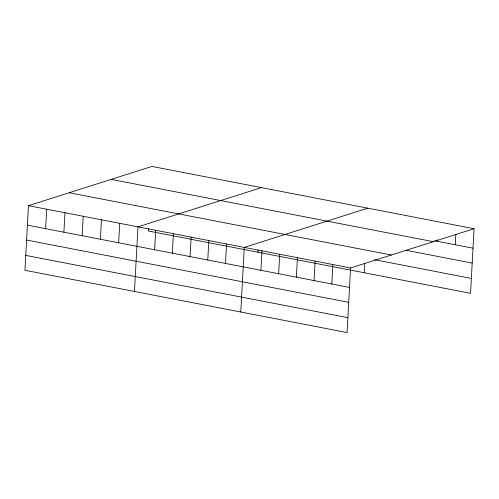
<?xml version="1.0" encoding="UTF-8"?>
<svg xmlns="http://www.w3.org/2000/svg" width="499" height="499" viewBox="0 0 499 499"><rect width="100%" height="100%" fill="white"/><g stroke="black" fill="none" stroke-linecap="round" stroke-linejoin="round"><path stroke-width="0.75" d="M474.05 228.717L151.927 166.435L28.449 205.682L24.95 270.283L347.073 332.565L350.572 267.969L474.05 228.717L470.551 293.318L148.428 231.031L148.552 228.798M45.646 228.679L46.7 209.212M63.903 232.21L64.957 212.742M82.154 235.74L83.208 216.273M100.411 239.271L101.465 219.803M118.662 242.795L119.716 223.334M134.474 291.46L137.967 226.858L261.451 187.612M154.634 249.749L155.688 230.288M172.348 253.18L173.403 233.713M190.063 256.605L191.117 237.137M207.784 260.029L208.838 240.562M225.498 263.453L226.552 243.986M240.774 312.012L244.267 247.417L367.751 208.164M257.952 252.207L258.07 249.974M260.933 270.308L261.987 250.841M278.648 273.733L279.702 254.265M296.362 277.157L297.423 257.69M314.083 280.581L315.137 261.114M331.798 284.006L332.852 264.539M364.251 272.76L364.775 263.079M437.561 241.329L437.642 239.832M455.281 244.76L455.849 234.274M434.61 240.761L472.996 248.184M111.183 179.384L433.3 241.672M405.749 250.23L472.191 263.079M69.199 192.733L391.316 255.014M374.655 259.723L471.355 278.423M28.449 205.682L350.572 267.969M27.395 225.149L349.518 287.43M26.59 240.044L348.707 302.325M25.755 255.388L347.878 317.67"/></g></svg>
